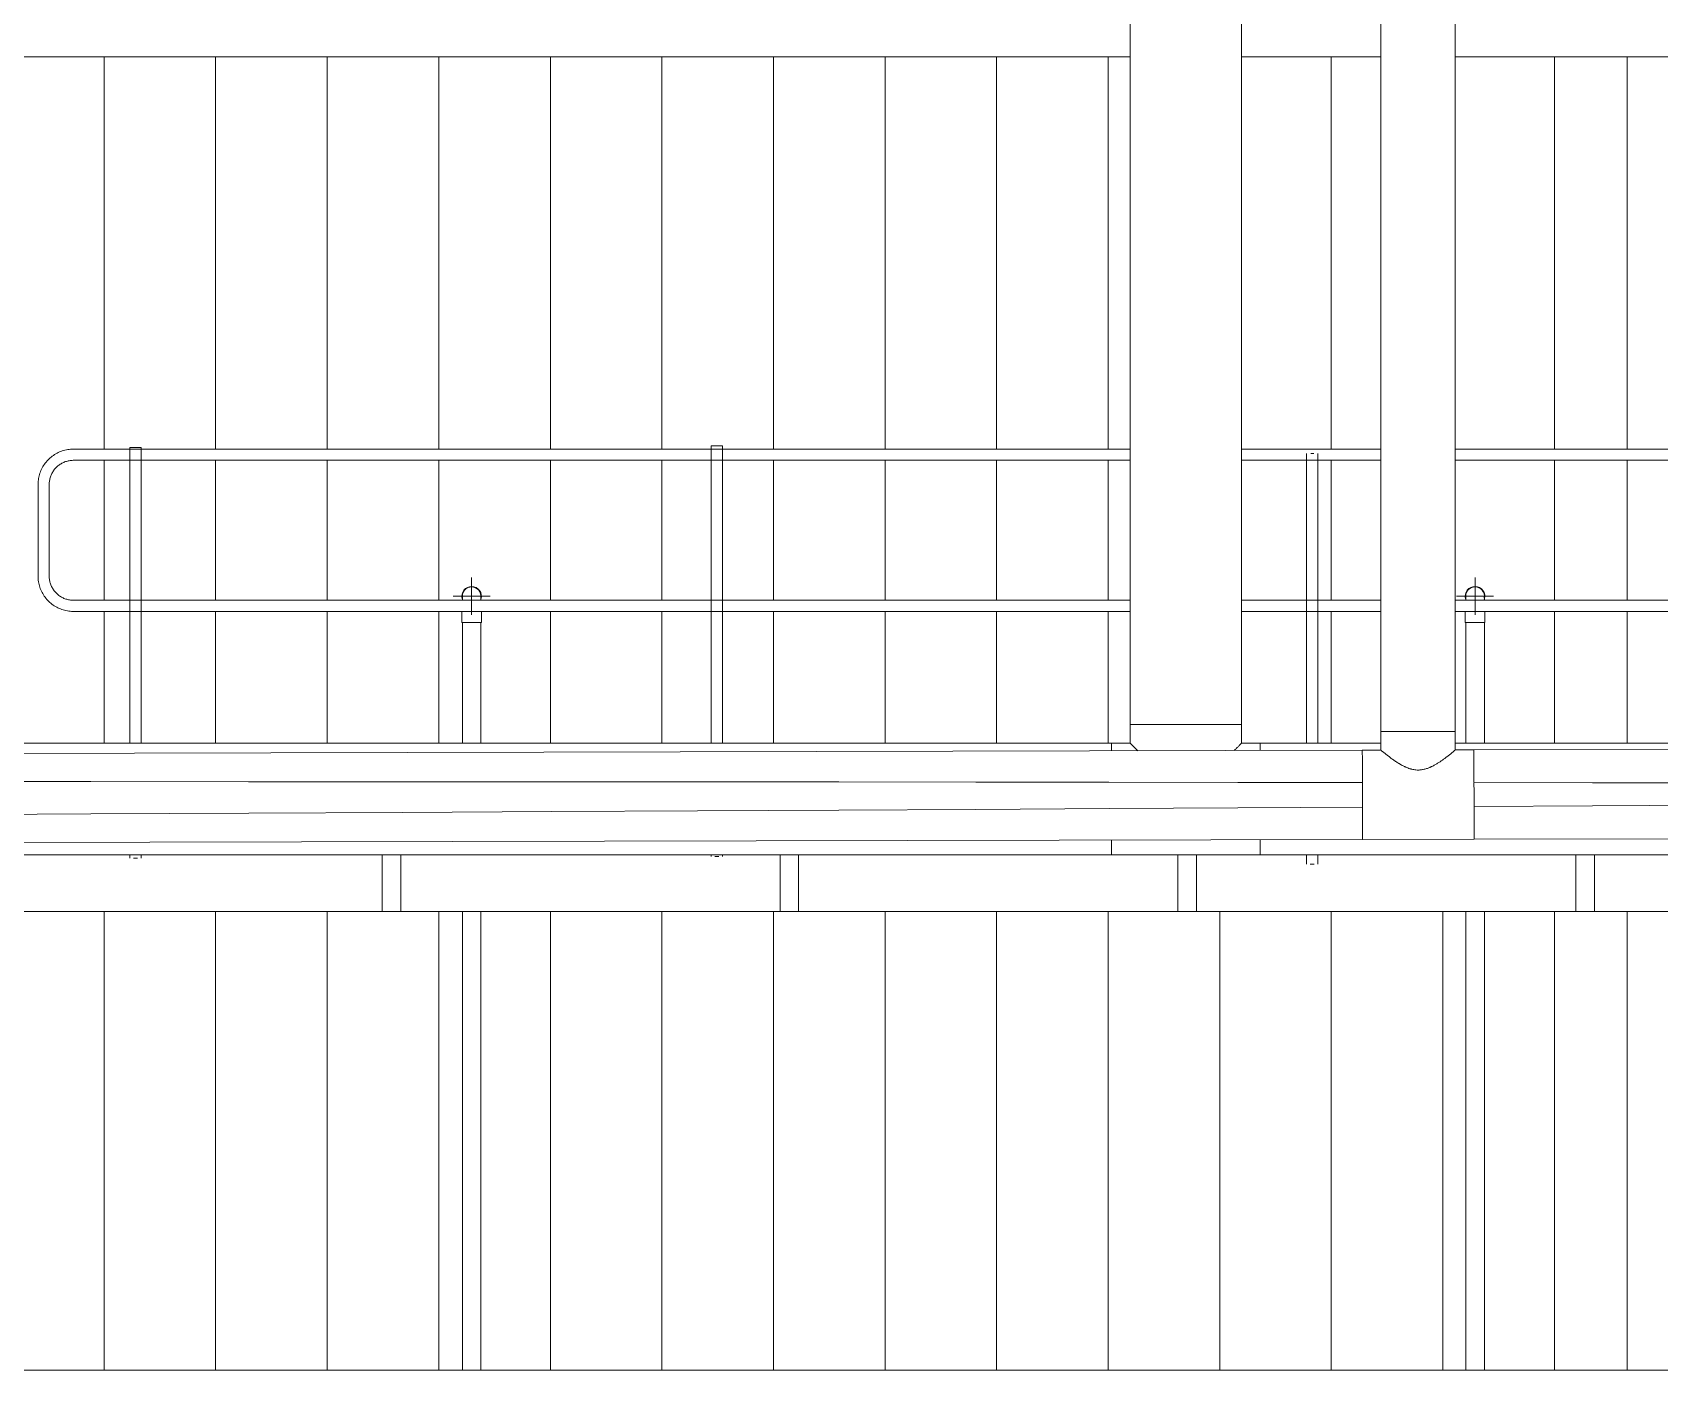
# Model space of a CAD drawing. Header units: centimetres. Extents: x -13467 to 3766, y -437 to 1921.
# Drawn here: x -161.2 to 276.3, y 667.6 to 1033.5 of the extents above; entities that cross this region are included whole.
import ezdxf

# ---------------------------------------------------------------- set-up
doc = ezdxf.new("R2010")
doc.units = ezdxf.units.CM
for name, color, linetype, lineweight in [('A-FLOR-HRAL', 7, 'Continuous', 9), ('A-GENM', 7, 'Continuous', 9), ('A-WALL-PATT', 7, 'Continuous', 35), ('E-CABL-TRAY', 7, 'Continuous', 9), ('I-WALL', 7, 'Continuous', 9), ('M-HVAC-DUCT', 7, 'Continuous', 9), ('P-PIPE', 7, 'Continuous', 9), ('P-PIPE-CNTR', 7, 'Continuous', 9)]:
    doc.layers.add(name, color=color, linetype=linetype, lineweight=lineweight)

# ---------------------------------------------------------------- blocks, each defined once
blk = doc.blocks.new('M_RVR_Grating - 1_12 x 1_00-V107-Sección 1-2')
at = {"layer": 'A-GENM', "color": 8, "true_color": 0x808080}
for p, q in [((56.13, 812.47), (56.13, 797.17)), ((56.13, 812.47), (56.13, 797.17)), ((61.13, 812.47), (61.13, 797.17)), ((163.13, 812.47), (163.13, 797.17)), ((168.13, 797.17), (168.13, 812.47)), ((168.13, 812.47), (168.13, 797.17)), ((168.13, 797.17), (56.13, 797.17)), ((61.13, 797.17), (56.13, 797.17)), ((168.13, 797.17), (163.13, 797.17))]:
    blk.add_line(p, q, dxfattribs=at)
blk = doc.blocks.new('M_RVR_Grating - 1_12 x 1_00-V106-Sección 1-2')
at = {"layer": 'A-GENM', "color": 8, "true_color": 0x808080}
for p, q in [((-50.87, 812.47), (-50.87, 797.17)), ((-50.87, 797.17), (-50.87, 812.47)), ((-45.87, 797.17), (-45.87, 812.47)), ((56.13, 797.17), (56.13, 812.47)), ((61.13, 797.17), (61.13, 812.47)), ((61.13, 797.17), (61.13, 812.47)), ((61.13, 797.17), (-50.87, 797.17)), ((-45.87, 797.17), (-50.87, 797.17)), ((61.13, 797.17), (56.13, 797.17))]:
    blk.add_line(p, q, dxfattribs=at)
blk = doc.blocks.new('Railings 51 - Railings 41-1808085-Sección 1-2')
at = {"layer": 'A-FLOR-HRAL', "color": 8, "true_color": 0x808080, "flags": 128}
for points in [[(401.11, 921.5), (400.73, 921.49), (400.35, 921.47), (399.97, 921.43), (399.59, 921.38), (399.22, 921.31), (398.85, 921.23), (398.48, 921.13), (398.12, 921.02), (397.76, 920.89), (397.41, 920.75), (397.06, 920.59), (396.72, 920.43), (396.39, 920.24), (396.06, 920.05), (395.74, 919.84), (395.43, 919.62), (395.13, 919.39), (394.84, 919.14), (394.56, 918.89), (394.29, 918.62), (394.03, 918.34), (393.78, 918.05), (393.55, 917.75), (393.32, 917.45), (393.11, 917.13), (392.91, 916.81), (392.73, 916.48), (392.56, 916.14), (392.4, 915.79), (392.25, 915.44), (392.12, 915.08), (392, 914.72), (391.9, 914.36), (391.82, 913.99), (391.74, 913.61), (391.69, 913.24), (391.65, 912.86), (391.62, 912.48), (391.61, 912.1)], [(391.61, 887.38), (391.61, 887), (391.64, 886.62), (391.67, 886.24), (391.73, 885.87), (391.8, 885.49), (391.88, 885.12), (391.98, 884.75), (392.09, 884.39), (392.21, 884.03), (392.36, 883.68), (392.51, 883.33), (392.68, 882.99), (392.86, 882.66), (393.06, 882.33), (393.27, 882.02), (393.49, 881.71), (393.72, 881.41), (393.96, 881.12), (394.22, 880.84), (394.49, 880.56), (394.77, 880.31), (395.05, 880.06), (395.35, 879.82), (395.66, 879.6), (395.97, 879.39), (396.3, 879.19), (396.63, 879), (396.97, 878.83), (397.31, 878.67), (397.66, 878.53), (398.02, 878.39), (398.38, 878.28), (398.75, 878.18), (399.12, 878.09), (399.49, 878.02), (399.87, 877.96), (400.24, 877.92), (400.62, 877.89), (401, 877.88)]]:
    blk.add_lwpolyline(points, dxfattribs=at)
blk = doc.blocks.new('Railings 55 - Railings 41-1808255-Sección 1-2')
at = {"layer": 'A-FLOR-HRAL', "color": 8, "true_color": 0x808080}
for p, q in [((685.27, 921.5), (401.11, 921.5)), ((416.3, 921.99), (416.3, 879.46)), ((419.3, 921.99), (416.3, 921.99)), ((419.3, 879.46), (419.3, 921.99)), ((572.66, 922.4), (572.66, 879.46)), ((575.66, 922.4), (572.66, 922.4)), ((575.66, 879.46), (575.66, 922.4)), ((752.7, 921.5), (715.27, 921.5)), ((732.75, 920.33), (732.75, 879.46)), ((734.64, 920.33), (733.86, 920.33)), ((735.75, 879.46), (735.75, 920.33)), ((911.16, 921.5), (772.7, 921.5)), ((401.11, 918.5), (685.27, 918.5)), ((715.27, 918.5), (752.7, 918.5)), ((772.7, 918.5), (911.16, 918.5)), ((391.61, 912), (391.61, 887.38)), ((394.61, 887.38), (394.61, 912)), ((685.27, 880.88), (401.11, 880.88)), ((416.3, 879.38), (416.3, 842.47)), ((419.3, 842.47), (419.3, 879.38)), ((572.66, 879.38), (572.66, 842.47)), ((575.66, 842.47), (575.66, 879.38)), ((752.7, 880.88), (715.27, 880.88)), ((732.75, 879.38), (732.75, 842.46)), ((735.75, 842.46), (735.75, 879.38)), ((911.16, 880.88), (772.7, 880.88)), ((401.11, 877.88), (685.27, 877.88)), ((715.27, 877.88), (752.7, 877.88)), ((772.7, 877.88), (911.16, 877.88)), ((416.3, 812.47), (416.3, 811.54)), ((417.28, 811.54), (418.32, 811.54)), ((419.3, 811.54), (419.3, 812.47)), ((572.66, 812.47), (572.66, 811.95)), ((573.64, 811.95), (574.68, 811.95)), ((575.66, 811.95), (575.66, 812.47)), ((732.75, 812.47), (732.75, 809.88)), ((733.73, 809.88), (734.77, 809.88)), ((735.75, 809.88), (735.75, 812.47))]:
    blk.add_line(p, q, dxfattribs=at)
at = {"layer": 'A-FLOR-HRAL', "color": 8, "true_color": 0x808080, "flags": 128}
for points in [[(401.11, 921.5), (400.73, 921.49), (400.35, 921.47), (399.97, 921.43), (399.59, 921.38), (399.22, 921.31), (398.85, 921.23), (398.48, 921.13), (398.12, 921.02), (397.76, 920.89), (397.41, 920.75), (397.06, 920.59), (396.72, 920.43), (396.39, 920.24), (396.06, 920.05), (395.74, 919.84), (395.43, 919.62), (395.13, 919.39), (394.84, 919.14), (394.56, 918.89), (394.29, 918.62), (394.03, 918.34), (393.78, 918.05), (393.55, 917.75), (393.32, 917.45), (393.11, 917.13), (392.91, 916.81), (392.73, 916.48), (392.56, 916.14), (392.4, 915.79), (392.25, 915.44), (392.12, 915.08), (392, 914.72), (391.9, 914.36), (391.82, 913.99), (391.74, 913.61), (391.69, 913.24), (391.65, 912.86), (391.62, 912.48), (391.61, 912.1), (391.61, 912)], [(394.61, 912), (394.61, 912.26), (394.63, 912.52), (394.65, 912.78), (394.69, 913.03), (394.74, 913.29), (394.79, 913.54), (394.86, 913.8), (394.94, 914.04), (395.02, 914.29), (395.12, 914.53), (395.23, 914.77), (395.34, 915), (395.47, 915.23), (395.6, 915.45), (395.74, 915.67), (395.89, 915.88), (396.05, 916.09), (396.22, 916.29), (396.39, 916.48), (396.58, 916.66), (396.77, 916.84), (396.96, 917.01), (397.17, 917.17), (397.38, 917.32), (397.59, 917.47), (397.82, 917.6), (398.04, 917.73), (398.27, 917.85), (398.51, 917.96), (398.75, 918.06), (398.99, 918.15), (399.24, 918.23), (399.49, 918.3), (399.75, 918.36), (400, 918.4), (400.26, 918.44), (400.52, 918.47), (400.78, 918.49), (401.04, 918.5), (401.11, 918.5)], [(391.61, 887.38), (391.61, 887), (391.64, 886.62), (391.67, 886.24), (391.73, 885.87), (391.8, 885.49), (391.88, 885.12), (391.98, 884.75), (392.09, 884.39), (392.21, 884.03), (392.36, 883.68), (392.51, 883.33), (392.68, 882.99), (392.86, 882.66), (393.06, 882.33), (393.27, 882.02), (393.49, 881.71), (393.72, 881.41), (393.96, 881.12), (394.22, 880.84), (394.49, 880.56), (394.77, 880.31), (395.05, 880.06), (395.35, 879.82), (395.66, 879.6), (395.97, 879.39), (396.3, 879.19), (396.63, 879), (396.97, 878.83), (397.31, 878.67), (397.66, 878.53), (398.02, 878.39), (398.38, 878.28), (398.75, 878.18), (399.12, 878.09), (399.49, 878.02), (399.87, 877.96), (400.24, 877.92), (400.62, 877.89), (401, 877.88), (401.11, 877.88)], [(401.11, 880.88), (400.85, 880.89), (400.59, 880.9), (400.33, 880.93), (400.07, 880.96), (399.81, 881.01), (399.56, 881.07), (399.31, 881.13), (399.06, 881.21), (398.82, 881.3), (398.57, 881.39), (398.34, 881.5), (398.1, 881.61), (397.88, 881.74), (397.65, 881.87), (397.44, 882.02), (397.22, 882.17), (397.02, 882.33), (396.82, 882.49), (396.63, 882.67), (396.44, 882.85), (396.27, 883.04), (396.1, 883.24), (395.93, 883.44), (395.78, 883.65), (395.64, 883.87), (395.5, 884.09), (395.37, 884.32), (395.26, 884.55), (395.15, 884.78), (395.05, 885.02), (394.96, 885.27), (394.88, 885.52), (394.81, 885.77), (394.75, 886.02), (394.7, 886.28), (394.66, 886.53), (394.63, 886.79), (394.61, 887.05), (394.61, 887.31), (394.61, 887.38)]]:
    blk.add_lwpolyline(points, dxfattribs=at)
blk = doc.blocks.new('PQ_RVR_EST-01_ZZ_ZZ_MO_T_A_rvt-2-Sección 1-2')
at = {"layer": 'A-FLOR-HRAL', "lineweight": 25}
for name in ['Railings 55 - Railings 41-1808255-Sección 1-2', 'Railings 51 - Railings 41-1808085-Sección 1-2']:
    blk.add_blockref(name, (0, 0), dxfattribs=at)
at = {"layer": 'A-GENM', "lineweight": 25}
for name, p in [('M_RVR_Grating - 1_12 x 1_00-V106-Sección 1-2', (428, 0)), ('M_RVR_Grating - 1_12 x 1_00-V107-Sección 1-2', (428, 0)), ('M_RVR_Grating - 1_12 x 1_00-V106-Sección 1-2', (642, 0)), ('M_RVR_Grating - 1_12 x 1_00-V107-Sección 1-2', (642, 0)), ('M_RVR_Grating - 1_12 x 1_00-V106-Sección 1-2', (856, 0))]:
    blk.add_blockref(name, p, dxfattribs=at)
blk = doc.blocks.new('M_Round Tee - Standard-V120-Sección 1-2')
at = {"layer": 'M-HVAC-DUCT', "color": 6, "true_color": 0xff00ff}
for p, q in [((752.7, 845.57), (752.71, 840.57)), ((772.71, 840.62), (772.7, 845.62)), ((752.71, 840.57), (747.71, 840.56)), ((777.71, 840.63), (772.71, 840.62)), ((747.77, 816.56), (777.77, 816.63))]:
    blk.add_line(p, q, dxfattribs=at)
for centre, major_axis, ratio, start_param, end_param in [((762.7, 845.59), (10, 0.02), 0.000002, 3.142591, 4.712378), ((762.7, 845.59), (10, 0.02), 0.000002, 4.713388, 4.974217), ((762.7, 845.59), (10, 0.02), 0.000002, 4.975187, 5.236058), ((762.7, 845.59), (10, 0.02), 0.000002, 5.236986, 5.497907), ((762.7, 845.59), (10, 0.02), 0.000002, 5.498786, 5.759777), ((762.7, 845.59), (10, 0.02), 0.000002, 5.760585, 6.02172), ((762.7, 845.59), (10, 0.02), 0.000002, 6.022385, 6.283185), ((747.74, 828.56), (-0.03, 12), 0.000999, 5.936668, 6.021384), ((777.74, 828.63), (-0.03, 12), 0.000999, 5.935443, 6.021384), ((747.74, 828.56), (-0.03, 12), 0.000999, 5.659422, 5.759584), ((747.74, 828.56), (-0.03, 12), 0.000999, 5.39209, 5.497785), ((777.74, 828.63), (-0.03, 12), 0.000999, 5.657232, 5.759584), ((777.74, 828.63), (-0.03, 12), 0.000999, 5.388964, 5.497785), ((747.74, 828.56), (-0.03, 12), 0.000999, 5.128062, 5.235985), ((747.74, 828.56), (-0.03, 12), 0.000999, 4.712387, 4.987562), ((777.74, 828.63), (-0.03, 12), 0.000999, 5.131611, 5.235985), ((777.74, 828.63), (-0.03, 12), 0.000999, 4.712387, 4.974186), ((747.74, 828.56), (-0.03, 12), 0.000999, 4.437215, 4.712387), ((777.74, 828.63), (-0.03, 12), 0.000999, 4.450587, 4.712387), ((747.74, 828.56), (-0.03, 12), 0.000999, 4.172191, 4.285052), ((777.74, 828.63), (-0.03, 12), 0.000999, 4.188788, 4.278853), ((747.74, 828.56), (-0.03, 12), 0.000999, 3.926989, 4.032685), ((747.74, 828.56), (-0.03, 12), 0.000999, 3.665189, 3.765353), ((777.74, 828.63), (-0.03, 12), 0.000999, 3.926989, 4.035811), ((777.74, 828.63), (-0.03, 12), 0.000999, 3.665189, 3.767543), ((747.74, 828.56), (-0.03, 12), 0.000999, 3.40339, 3.488106), ((777.74, 828.63), (-0.03, 12), 0.000999, 3.40339, 3.489331)]:
    blk.add_ellipse(centre, major_axis=major_axis, ratio=ratio, start_param=start_param, end_param=end_param, dxfattribs=at)
for points, knots in [([(752.71, 840.57), (752.71, 840.57), (752.8, 840.5), (753.09, 840.26), (753.38, 840.03), (753.67, 839.79), (753.94, 839.57), (754.16, 839.4), (754.39, 839.22), (754.63, 839.03), (754.89, 838.84), (755.18, 838.62), (755.51, 838.38), (755.88, 838.11), (756.27, 837.84), (756.67, 837.56), (757.08, 837.29), (757.44, 837.06), (757.74, 836.88), (758.04, 836.7), (758.43, 836.48), (758.83, 836.27), (759.16, 836.12), (759.5, 835.97), (759.93, 835.78), (760.37, 835.62), (760.74, 835.51), (761.1, 835.42), (761.76, 835.29), (762.34, 835.24), (762.74, 835.23)], [0, 0, 0, 0, 0.111111, 0.166667, 0.222222, 0.277778, 0.305556, 0.333333, 0.361111, 0.388889, 0.416667, 0.444444, 0.479167, 0.513889, 0.548611, 0.583333, 0.618056, 0.652778, 0.670139, 0.6875, 0.722222, 0.756944, 0.774306, 0.791667, 0.826389, 0.861111, 0.878472, 0.895833, 0.930556, 1, 1, 1, 1]), ([(762.74, 835.23), (763.05, 835.24), (763.52, 835.28), (764.12, 835.38), (764.57, 835.47), (765.01, 835.6), (765.43, 835.76), (765.78, 835.9), (766.05, 836.02), (766.25, 836.11), (766.45, 836.2), (766.71, 836.33), (767.03, 836.5), (767.4, 836.72), (767.76, 836.93), (768.12, 837.15), (768.46, 837.37), (768.79, 837.59), (769.11, 837.81), (769.42, 838.03), (769.72, 838.25), (770.01, 838.46), (770.29, 838.67), (770.56, 838.87), (770.81, 839.07), (771.05, 839.26), (771.28, 839.44), (771.5, 839.61), (771.77, 839.83), (772.06, 840.07), (772.35, 840.31), (772.63, 840.54), (772.71, 840.61), (772.71, 840.62)], [0, 0, 0, 0, 0.055556, 0.083333, 0.111111, 0.138889, 0.166667, 0.194444, 0.208333, 0.222222, 0.236111, 0.25, 0.277778, 0.305556, 0.333333, 0.361111, 0.388889, 0.416667, 0.444444, 0.472222, 0.5, 0.527778, 0.555556, 0.583333, 0.611111, 0.638889, 0.666667, 0.694444, 0.722222, 0.777778, 0.833333, 0.888889, 1, 1, 1, 1])]:
    blk.add_open_spline(points, degree=3, knots=knots, dxfattribs=at)
blk = doc.blocks.new('M_Round Tee - Standard-534097-Sección 1-2')
at = {"layer": 'M-HVAC-DUCT', "color": 6, "true_color": 0xff00ff}
for p, q in [((685.27, 847.47), (685.27, 842.47)), ((700.27, 847.47), (685.27, 847.47)), ((715.27, 847.47), (700.27, 847.47)), ((715.27, 842.47), (715.27, 847.47)), ((685.27, 842.47), (680.27, 842.47)), ((680.27, 842.47), (680.27, 840.46)), ((720.27, 842.47), (715.27, 842.47)), ((720.27, 840.49), (720.27, 842.47)), ((680.27, 816.34), (680.27, 812.47)), ((720.27, 812.47), (720.27, 816.45)), ((680.27, 812.47), (720.27, 812.47))]:
    blk.add_line(p, q, dxfattribs=at)
for points, knots in [([(685.27, 842.47), (685.27, 842.46), (685.38, 842.36), (685.85, 841.88), (686.53, 841.21), (687.07, 840.67), (687.32, 840.42)], [0, 0, 0, 0, 0.0769231, 0.1538462, 0.2307692, 0.2885973, 0.2885973, 0.2885973, 0.2885973]), ([(713.29, 840.49), (713.51, 840.71), (713.95, 841.15), (714.41, 841.61), (714.72, 841.92), (714.92, 842.12), (715.07, 842.27), (715.22, 842.42), (715.27, 842.46), (715.27, 842.47)], [0.7169671, 0.7169671, 0.7169671, 0.7169671, 0.7692308, 0.8269231, 0.8557692, 0.8846154, 0.9134615, 0.9423077, 1, 1, 1, 1])]:
    blk.add_open_spline(points, degree=3, knots=knots, dxfattribs=at)
blk = doc.blocks.new('Elbow PVC NCh - Elbow PVC NCh-V130-Sección 1-2')
at = {"layer": 'P-PIPE', "color": 6, "true_color": 0xff00ff}
for p, q in [((775.41, 877.89), (775.41, 874.88)), ((780.65, 874.88), (780.65, 877.89)), ((775.41, 874.88), (778.03, 874.88)), ((778.03, 874.88), (780.65, 874.88))]:
    blk.add_line(p, q, dxfattribs=at)
at = {"layer": 'P-PIPE', "color": 6, "true_color": 0xff00ff, "flags": 128}
for points in [[(775.53, 881.98), (775.53, 881.97), (775.53, 881.96), (775.53, 881.95), (775.53, 881.93), (775.53, 881.9), (775.53, 881.86), (775.53, 881.82), (775.53, 881.77), (775.53, 881.72), (775.53, 881.66), (775.53, 881.6), (775.53, 881.53), (775.53, 881.45), (775.53, 881.37), (775.53, 881.28), (775.53, 881.19), (775.53, 881.09), (775.53, 880.98), (775.53, 880.88)], [(780.53, 880.85), (780.53, 880.96), (780.53, 881.06), (780.53, 881.16), (780.53, 881.25), (780.53, 881.34), (780.53, 881.43), (780.53, 881.51), (780.53, 881.58), (780.53, 881.64), (780.53, 881.71), (780.53, 881.76), (780.53, 881.81), (780.53, 881.85), (780.53, 881.89), (780.53, 881.92), (780.53, 881.94), (780.53, 881.96), (780.53, 881.97), (780.53, 881.98), (780.53, 881.98)]]:
    blk.add_lwpolyline(points, dxfattribs=at)
at = {"layer": 'P-PIPE', "color": 6, "true_color": 0xff00ff}
for radius, start, end in [(2.62, 90, 195), (2.5, 90, 183.4117), (2.62, 341.5434, 90), (2.5, 350.5824, 90)]:
    blk.add_arc((778.03, 881.98), radius, start, end, dxfattribs=at)
blk = doc.blocks.new('Elbow PVC NCh - Elbow PVC NCh-V131-Sección 1-2')
at = {"layer": 'P-PIPE', "color": 6, "true_color": 0xff00ff}
for p, q in [((505.59, 877.88), (505.59, 874.88)), ((510.83, 874.88), (510.83, 877.88)), ((505.59, 874.88), (508.21, 874.88)), ((508.21, 874.88), (510.83, 874.88))]:
    blk.add_line(p, q, dxfattribs=at)
at = {"layer": 'P-PIPE', "color": 6, "true_color": 0xff00ff, "flags": 128}
for points in [[(505.71, 881.98), (505.71, 881.97), (505.71, 881.96), (505.71, 881.95), (505.71, 881.93), (505.71, 881.9), (505.71, 881.86), (505.71, 881.82), (505.71, 881.77), (505.71, 881.72), (505.71, 881.66), (505.71, 881.6), (505.71, 881.53), (505.71, 881.45), (505.71, 881.37), (505.71, 881.28), (505.71, 881.19), (505.71, 881.09), (505.71, 880.98), (505.71, 880.88)], [(510.71, 880.85), (510.71, 880.96), (510.71, 881.06), (510.71, 881.16), (510.71, 881.25), (510.71, 881.34), (510.71, 881.43), (510.71, 881.51), (510.71, 881.58), (510.71, 881.64), (510.71, 881.71), (510.71, 881.76), (510.71, 881.81), (510.71, 881.85), (510.71, 881.89), (510.71, 881.92), (510.71, 881.94), (510.71, 881.96), (510.71, 881.97), (510.71, 881.98), (510.71, 881.98)]]:
    blk.add_lwpolyline(points, dxfattribs=at)
at = {"layer": 'P-PIPE', "color": 6, "true_color": 0xff00ff}
for radius, start, end in [(2.62, 90, 195), (2.5, 90, 183.4117), (2.62, 341.5434, 90), (2.5, 350.5824, 90)]:
    blk.add_arc((508.21, 881.98), radius, start, end, dxfattribs=at)
blk = doc.blocks.new('PQ_RVR_MEP-01_ZZ_ZZ_MO_T_A_rvt-2-Sección 1-2')
at = {"layer": 'E-CABL-TRAY'}
blk.add_line((1990.91, 673.85), (-1689.32, 673.85), dxfattribs=at)
at = {"layer": 'M-HVAC-DUCT', "color": 6, "true_color": 0xff00ff}
for p, q in [((752.7, 1131.59), (752.7, 845.59)), ((772.7, 845.59), (772.7, 1131.59)), ((685.27, 1119.47), (685.27, 847.47)), ((715.27, 847.47), (715.27, 1119.47)), ((685.27, 847.47), (700.27, 847.47)), ((700.27, 847.47), (715.27, 847.47)), ((752.7, 845.59), (762.7, 845.59)), ((762.7, 845.59), (765.29, 845.59)), ((765.3, 845.59), (767.7, 845.59)), ((767.71, 845.59), (769.77, 845.59)), ((769.78, 845.59), (771.36, 845.59)), ((771.36, 845.59), (772.36, 845.59)), ((772.66, 845.59), (772.7, 845.59)), ((680.27, 842.47), (-83.18, 842.47)), ((747.71, 840.56), (-78.17, 838.67)), ((680.27, 840.46), (680.27, 842.47)), ((752.71, 842.47), (720.27, 842.47)), ((720.27, 842.47), (720.27, 840.49)), ((1583.29, 842.47), (772.71, 842.47)), ((1738.06, 842.82), (777.71, 840.63)), ((777.77, 816.63), (1738.11, 818.82)), ((-78.11, 814.67), (747.77, 816.56)), ((680.27, 812.47), (680.27, 816.34)), ((720.27, 816.45), (720.27, 812.47)), ((-114.24, 812.47), (680.27, 812.47)), ((720.27, 812.47), (1683.38, 812.47))]:
    blk.add_line(p, q, dxfattribs=at)
at = {"layer": 'M-HVAC-DUCT', "color": 6, "true_color": 0xff00ff, "flags": 128}
for points in [[(747.74, 831.88), (714.23, 831.92), (679.58, 831.96), (643.81, 831.99), (606.92, 832.02), (568.91, 832.04), (529.79, 832.06), (489.57, 832.08), (448.23, 832.1), (405.8, 832.12), (362.27, 832.13), (317.64, 832.13), (271.93, 832.14), (225.13, 832.14), (177.26, 832.14), (128.31, 832.14), (78.29, 832.13), (27.2, 832.12), (-24.94, 832.11), (-78.14, 832.09)], [(840.29, 831.76), (809.61, 831.8), (777.74, 831.85)], [(777.76, 825.41), (809.62, 825.6), (840.3, 825.78)], [(-78.12, 821.25), (-24.92, 821.48), (27.23, 821.7), (78.31, 821.93), (128.33, 822.15), (177.28, 822.37), (225.15, 822.59), (271.95, 822.8), (317.66, 823.02), (362.29, 823.23), (405.82, 823.44), (448.25, 823.65), (489.58, 823.85), (529.81, 824.06), (568.93, 824.26), (606.94, 824.46), (643.83, 824.65), (679.6, 824.85), (714.24, 825.04), (747.76, 825.23)]]:
    blk.add_lwpolyline(points, dxfattribs=at)
at = {"layer": 'M-HVAC-DUCT', "color": 6, "true_color": 0xff00ff}
for centre, start_param, end_param in [((747.74, 828.56), 6.025193, 6.283183), ((777.74, 828.63), 6.023362, 6.283183), ((747.74, 828.56), 5.767202, 5.936701), ((747.74, 828.56), 5.509212, 5.659478), ((747.74, 828.56), 5.236863, 5.392168), ((777.74, 828.63), 5.763541, 5.935459), ((777.74, 828.63), 5.50372, 5.65726), ((777.74, 828.63), 5.243898, 5.389004), ((747.74, 828.56), 4.993231, 5.122565), ((777.74, 828.63), 4.984077, 5.124061), ((747.74, 828.56), 4.284871, 4.431547), ((777.74, 828.63), 4.278722, 4.440701), ((777.74, 828.63), 4.035771, 4.180879), ((747.74, 828.56), 4.032607, 4.173556), ((747.74, 828.56), 3.765296, 3.915564), ((747.74, 828.56), 3.488073, 3.657573), ((777.74, 828.63), 3.767514, 3.921057), ((777.74, 828.63), 3.489315, 3.661235), ((747.74, 828.56), 3.141593, 3.399582), ((777.74, 828.63), 3.141593, 3.401412)]:
    blk.add_ellipse(centre, major_axis=(-0.03, 12), ratio=0.000999, start_param=start_param, end_param=end_param, dxfattribs=at)
at = {"layer": 'P-PIPE', "color": 6, "true_color": 0xff00ff}
for p, q in [((505.71, 874.88), (505.71, 842.47)), ((510.71, 842.47), (510.71, 874.88)), ((775.53, 874.88), (775.53, 842.47)), ((780.53, 842.47), (780.53, 874.88)), ((505.71, 797.17), (505.71, 673.85)), ((510.71, 673.85), (510.71, 797.17)), ((775.53, 797.17), (775.53, 673.85)), ((780.53, 673.85), (780.53, 797.17))]:
    blk.add_line(p, q, dxfattribs=at)
at = {"layer": 'P-PIPE-CNTR', "color": 6, "true_color": 0xff00ff}
for p, q in [((508.21, 876.98), (508.21, 886.98)), ((778.03, 876.98), (778.03, 886.98)), ((503.21, 881.98), (513.21, 881.98)), ((773.03, 881.98), (783.03, 881.98))]:
    blk.add_line(p, q, dxfattribs=at)
at = {"layer": 'M-HVAC-DUCT', "lineweight": 9}
for name in ['M_Round Tee - Standard-534097-Sección 1-2', 'M_Round Tee - Standard-V120-Sección 1-2']:
    blk.add_blockref(name, (0, 0), dxfattribs=at)
at = {"layer": 'P-PIPE', "lineweight": 9}
for name in ['Elbow PVC NCh - Elbow PVC NCh-V131-Sección 1-2', 'Elbow PVC NCh - Elbow PVC NCh-V130-Sección 1-2']:
    blk.add_blockref(name, (0, 0), dxfattribs=at)

msp = doc.modelspace()

# ---------------------------------------------------------------- hatches: boundary and pattern name
at = {"layer": 'A-WALL-PATT', "lineweight": 9, "true_color": 0x808080}
h = msp.add_hatch(dxfattribs=at)
h.set_pattern_fill('FP_3', color=8, style=0, pattern_type=2)
h.set_pattern_definition([(90, (-5602, 712), (-30, 2e-15), [])])
h.paths.add_polyline_path([(-1111.372, 134), (-912.24, 134), (-912.24, 431.561), (-411.431, 431.53), (-411.431, 134), (-273.725, 134), (-273.725, 453.243), (-86.264, 453.243), (-86.264, 454), (-77.017, 454), (-77.017, 454.67), (-75.511, 454.59), (-75.511, 454), (22.983, 454), (22.983, 454.67), (24.489, 454.59), (24.489, 454), (122.983, 454), (122.983, 454.67), (124.489, 454.59), (124.489, 454), (222.983, 454), (222.983, 454.67), (224.489, 454.59), (224.489, 454), (233.736, 453.888), (233.736, 453.243), (241.388, 453.243), (241.388, 134), (267.565, 134), (267.565, 602.26), (232.811, 602.236), (232.811, 602.085), (232.451, 602.011), (232.451, 601.64), (231.391, 601.64), (231.391, 602.085), (229.531, 602.085), (229.031, 602.26), (-37.002, 602.236), (-37.002, 602.085), (-37.362, 602.011), (-37.362, 601.64), (-38.422, 601.64), (-38.422, 602.085), (-40.282, 602.085), (-40.803, 602.26), (-320.486, 602.26), (-320.486, 588.801), (-354.486, 588.801), (-354.486, 602.26), (-627.868, 602.236), (-627.868, 602.085), (-628.228, 602.011), (-628.228, 601.64), (-629.288, 601.64), (-629.288, 602.085), (-631.148, 602.085), (-631.648, 602.26), (-895.087, 602.236), (-895.087, 602.085), (-895.447, 602.011), (-895.447, 601.64), (-896.507, 601.64), (-896.507, 602.085), (-898.367, 602.085), (-898.867, 602.26), (-1111.372, 602.26), (-1111.372, 153.55)])
h.paths.add_polyline_path([(-567.112, 134), (-567.112, 407.989), (-568.935, 407.989), (-568.935, 134)])
h.paths.add_polyline_path([(-1004.899, 246.5), (-1005.197, 246.5), (-1005.197, 261.5), (-995.197, 261.5), (-995.197, 246.5)])
h.paths.add_polyline_path([(-344.098, 246.5), (-354.098, 246.5), (-354.098, 261.5), (-344.098, 261.5)])
h.paths.add_polyline_path([(-965.562, 249), (-965.562, 259), (-950.562, 259), (-950.562, 249), (-951.646, 249)])
h.paths.add_polyline_path([(-303.736, 249), (-318.736, 249), (-318.736, 259), (-303.736, 259)])
h.paths.add_polyline_path([(-641.572, 434), (-830.968, 434), (-830.968, 474), (-620.968, 474), (-620.968, 434)])
h.paths.add_polyline_path([(-316.2, 536.5), (-316.2, 551.5), (-306.2, 551.5), (-306.2, 536.5)])
h.paths.add_polyline_path([(228.839, 606.924), (229.031, 607.021), (228.944, 607.029), (228.84, 606.925)])
h.paths.add_polyline_path([(-899.059, 606.924), (-898.867, 607.021), (-898.975, 607.007), (-899.058, 606.925)])
h.paths.add_polyline_path([(-631.84, 606.924), (-631.648, 607.021), (-631.756, 607.007), (-631.839, 606.924)])
h.paths.add_polyline_path([(-40.974, 606.924), (-40.782, 607.021), (-40.869, 607.029), (-40.973, 606.925)])
h.paths.add_polyline_path([(-733.412, 607.26), (-636.565, 607.26), (-636.678, 607.616), (-636.678, 609.476), (-637.123, 609.476), (-637.123, 610.536), (-636.678, 610.536), (-636.678, 610.896), (-636.503, 610.896), (-636.534, 613.38), (-636.623, 613.38), (-636.534, 616.48), (-636.503, 616.48), (-636.534, 620.102), (-636.623, 620.102), (-636.534, 623.202), (-636.503, 623.202), (-636.534, 626.523), (-636.623, 627.202), (-636.503, 628.969), (-636.503, 658.849), (-898.723, 658.849), (-898.692, 627.88), (-898.603, 627.202), (-898.723, 625.402), (-898.692, 623.202), (-898.603, 623.202), (-898.692, 620.102), (-898.723, 620.102), (-898.692, 616.48), (-898.603, 616.48), (-898.692, 613.38), (-898.723, 613.38), (-898.692, 610.896), (-898.548, 610.896), (-898.45, 610.536), (-898.103, 610.536), (-898.103, 609.476), (-898.548, 609.38), (-898.548, 607.372), (-898.367, 607.435), (-896.507, 607.51), (-896.507, 607.88), (-895.447, 607.88), (-895.447, 607.435), (-895.087, 607.435), (-895.087, 607.26), (-753.732, 607.26)])
h.paths.add_polyline_path([(158.128, 607.26), (224.114, 607.26), (224, 607.616), (224, 609.476), (223.555, 609.476), (223.555, 610.536), (224, 610.536), (224.052, 610.896), (224.175, 610.896), (224.145, 613.38), (224.055, 613.38), (224.145, 616.48), (224.175, 616.48), (224.145, 620.102), (224.055, 620.102), (224.145, 623.202), (224.175, 623.202), (224.145, 626.523), (224.055, 627.202), (224.175, 628.969), (224.175, 658.849), (-40.638, 658.849), (-40.607, 627.88), (-40.518, 627.202), (-40.638, 625.402), (-40.607, 623.202), (-40.518, 623.202), (-40.607, 620.102), (-40.638, 620.102), (-40.607, 616.48), (-40.518, 616.48), (-40.607, 613.38), (-40.638, 613.38), (-40.607, 610.896), (-40.463, 610.896), (-40.366, 610.536), (-40.018, 610.536), (-40.018, 609.476), (-40.463, 609.38), (-40.463, 607.372), (-40.282, 607.435), (-38.422, 607.51), (-38.422, 607.88), (-37.362, 607.88), (-37.362, 607.435), (-37.002, 607.435), (-37.002, 607.26), (137.808, 607.26)])
h.paths.add_polyline_path([(-383.177, 607.26), (-354.486, 607.26), (-354.486, 658.849), (-631.503, 658.849), (-631.473, 627.88), (-631.383, 627.202), (-631.503, 625.402), (-631.473, 623.202), (-631.383, 623.202), (-631.473, 620.102), (-631.503, 620.102), (-631.473, 616.48), (-631.383, 616.48), (-631.473, 613.38), (-631.503, 613.38), (-631.473, 610.896), (-631.328, 610.896), (-631.231, 610.536), (-630.883, 610.536), (-630.883, 609.476), (-631.328, 609.38), (-631.328, 607.372), (-631.148, 607.435), (-629.288, 607.51), (-629.288, 607.88), (-628.228, 607.88), (-628.228, 607.435), (-627.868, 607.435), (-627.868, 607.26), (-434.856, 607.26)])
h.paths.add_polyline_path([(-60.183, 607.26), (-45.699, 607.26), (-45.813, 607.616), (-45.813, 609.476), (-46.258, 609.476), (-46.258, 610.536), (-45.813, 610.536), (-45.813, 610.896), (-45.638, 610.896), (-45.669, 613.38), (-45.758, 613.38), (-45.669, 616.48), (-45.638, 616.48), (-45.669, 620.102), (-45.758, 620.102), (-45.669, 623.202), (-45.638, 623.202), (-45.669, 626.523), (-45.758, 627.202), (-45.638, 628.969), (-45.638, 658.849), (-320.486, 658.849), (-320.486, 607.26), (-73.103, 607.26)])
h.paths.add_polyline_path([(-925.807, 607.26), (-903.784, 607.26), (-903.898, 607.616), (-903.898, 609.476), (-904.343, 609.476), (-904.343, 610.536), (-903.898, 610.536), (-903.898, 610.896), (-903.723, 610.896), (-903.753, 613.38), (-903.843, 613.38), (-903.753, 616.48), (-903.723, 616.48), (-903.753, 620.102), (-903.843, 620.102), (-903.753, 623.202), (-903.723, 623.202), (-903.753, 626.523), (-903.843, 627.202), (-903.723, 628.969), (-903.723, 658.849), (-1111.372, 658.849), (-1111.372, 607.26), (-948.204, 607.26)])
h.paths.add_polyline_path([(233.142, 607.26), (267.565, 607.26), (267.565, 658.849), (229.175, 658.849), (229.206, 627.88), (229.295, 627.202), (229.175, 625.402), (229.206, 623.202), (229.295, 623.202), (229.206, 620.102), (229.175, 620.102), (229.206, 616.48), (229.295, 616.48), (229.206, 613.38), (229.175, 613.38), (229.206, 610.896), (229.35, 610.896), (229.448, 610.536), (229.795, 610.536), (229.795, 609.476), (229.35, 609.38), (229.35, 607.372), (229.531, 607.435), (231.391, 607.51), (231.391, 607.88), (232.451, 607.88), (232.451, 607.435), (232.811, 607.435), (232.811, 607.26)])
h.paths.add_polyline_path([(-856.93, 673.849), (-636.503, 673.849), (-636.503, 797.171), (-816.027, 797.171), (-816.027, 792.98), (-816.955, 792.98), (-816.955, 792.418), (-818.932, 792.418), (-837.432, 774.217), (-837.432, 771.81), (-839.879, 771.81), (-857.78, 754.199), (-857.78, 752.376), (-859.632, 752.376), (-878.779, 733.539), (-878.779, 732.942), (-879.385, 732.942), (-898.723, 713.917), (-898.723, 673.849)])
h.paths.add_polyline_path([(-1018.697, 673.849), (-903.723, 673.849), (-903.723, 713.076), (-905.62, 713.076), (-905.671, 709.754), (-908.62, 709.754), (-908.62, 713.076), (-911.697, 713.076), (-911.697, 703.807), (-1111.372, 703.807), (-1111.372, 673.849), (-1023.697, 673.849)])
h.paths.add_polyline_path([(185.293, 673.849), (224.175, 673.849), (224.175, 797.171), (-40.638, 797.171), (-40.638, 673.849), (98.908, 673.849)])
h.paths.add_polyline_path([(229.175, 673.849), (267.565, 673.849), (267.565, 797.171), (229.175, 797.171), (229.175, 711.944)])
h.paths.add_polyline_path([(-538.214, 673.849), (-354.486, 673.849), (-354.486, 797.171), (-631.503, 797.171), (-631.503, 673.849)])
h.paths.add_polyline_path([(-228.14, 673.849), (-45.638, 673.849), (-45.638, 797.171), (-320.486, 797.171), (-320.486, 673.849), (-247.303, 673.849)])
h.paths.add_polyline_path([(-1103.33, 720.807), (-1030.25, 720.807), (-1030.25, 779.569), (-1109.513, 779.569), (-1109.513, 720.807), (-1103.567, 720.807)])
h.paths.add_polyline_path([(-938.947, 720.807), (-920.273, 720.807), (-908.62, 732.272), (-908.62, 779.569), (-987.884, 779.569), (-987.884, 720.807), (-948.214, 720.807)])
h.paths.add_polyline_path([(-998.697, 720.807), (-990.884, 720.807), (-990.884, 779.569), (-997.972, 779.621), (-1000.584, 780.034), (-1002.167, 780.793), (-1003.653, 781.743), (-1004.628, 782.724), (-1005.482, 783.757), (-1006.694, 786.176), (-1006.95, 787.594), (-1007.149, 789.069), (-1007.149, 811.826), (-1008.577, 811.823), (-1008.483, 810.654), (-1008.538, 788.723), (-1008.948, 786.134), (-1009.706, 784.551), (-1010.612, 783.117), (-1011.637, 782.09), (-1012.671, 781.236), (-1015.089, 780.024), (-1016.507, 779.768), (-1017.983, 779.569), (-1027.25, 779.569), (-1027.25, 720.807), (-998.826, 720.807)])
h.paths.add_polyline_path([(-905.62, 735.224), (-903.723, 737.091), (-903.723, 779.569), (-905.62, 779.569), (-905.62, 739.863)])
h.paths.add_polyline_path([(-898.723, 742.01), (-897.762, 742.955), (-897.762, 779.569), (-898.723, 779.569), (-898.723, 753.823)])
h.paths.add_polyline_path([(-892.961, 747.679), (-846.867, 793.027), (-846.867, 812.162), (-886.987, 812.078), (-886.853, 810.654), (-886.905, 788.742), (-887.318, 786.134), (-888.076, 784.551), (-888.983, 783.117), (-890.007, 782.09), (-891.041, 781.236), (-892.961, 780.148), (-892.961, 753.823)])
h.paths.add_polyline_path([(-1015.573, 779.951), (-1015.367, 780.034), (-1015.552, 779.96)])
h.paths.add_polyline_path([(-912.887, 782.569), (-908.62, 782.569), (-908.68, 794.459), (-910.321, 792.917), (-912.342, 791.646), (-914.09, 791.269), (-914.657, 791.195), (-916.118, 791.239), (-916.749, 791.224), (-918.225, 791.483), (-919.122, 791.769), (-920.351, 792.533), (-921.24, 793.275), (-921.984, 794.327), (-922.534, 795.254), (-923.034, 797.765), (-923.034, 812.002), (-987.884, 811.867), (-987.884, 782.569), (-925.807, 782.569)])
h.paths.add_polyline_path([(-990.884, 782.569), (-990.884, 811.86), (-1004.029, 811.833), (-1004.149, 810.654), (-1004.08, 788.723), (-1003.58, 786.472), (-1002.024, 784.326), (-999.962, 783.029), (-997.649, 782.569)])
h.paths.add_polyline_path([(-1055.005, 782.569), (-1030.25, 782.569), (-1030.25, 811.778), (-1109.513, 811.612), (-1109.513, 782.569), (-1106.684, 782.569)])
h.paths.add_polyline_path([(-1027.25, 782.569), (-1017.939, 782.578), (-1015.386, 783.137), (-1013.239, 784.694), (-1011.943, 786.756), (-1011.483, 789.069), (-1011.492, 811.274), (-1011.6, 811.817), (-1027.25, 811.784), (-1027.25, 782.578)])
h.paths.add_polyline_path([(-903.723, 782.569), (-903.723, 799.428), (-905.62, 797.526), (-905.62, 782.569)])
h.paths.add_polyline_path([(-898.723, 782.569), (-897.762, 782.569), (-897.762, 805.404), (-898.723, 804.441), (-898.723, 788.723)])
h.paths.add_polyline_path([(-891.757, 784.473), (-890.313, 786.756), (-889.853, 789.069), (-889.862, 811.274), (-890.129, 812.071), (-891.113, 812.069), (-892.961, 810.217), (-892.923, 783.694), (-891.883, 784.389)])
h.paths.add_polyline_path([(-915.658, 794.321), (-915.763, 794.369), (-915.763, 794.354)])
h.paths.add_polyline_path([(-915.486, 794.413), (-913.793, 795.386), (-908.62, 800.572), (-908.62, 812.033), (-918.233, 812.012), (-918.182, 797.494), (-917.333, 795.537), (-915.954, 794.459), (-915.592, 794.423)])
h.paths.add_polyline_path([(-842.066, 797.751), (-827.377, 812.202), (-842.066, 812.172), (-842.066, 809.663)])
h.paths.add_polyline_path([(-905.62, 803.58), (-903.723, 805.482), (-903.723, 812.043), (-905.62, 812.039), (-905.62, 809.663)])
h.paths.add_polyline_path([(-898.723, 810.495), (-897.762, 811.457), (-897.762, 812.055), (-898.723, 812.053), (-898.723, 810.654)])
h.paths.add_polyline_path([(-695.619, 838.53), (-695.596, 838.602), (-695.596, 842.468), (-690.596, 842.468), (-690.69, 883.149), (-691.236, 884.329), (-691.344, 884.691), (-691.549, 885.904), (-691.748, 887.38), (-691.696, 912.326), (-691.236, 915.048), (-690.596, 916.533), (-690.596, 1027), (-1111.372, 1027), (-1111.372, 841.608), (-904.616, 842.041), (-903.723, 842.937), (-903.753, 874.877), (-903.843, 874.877), (-903.753, 877.977), (-903.723, 877.977), (-903.719, 880.368), (-903.793, 881.6), (-903.793, 882.355), (-903.637, 882.935), (-903.26, 883.59), (-902.869, 883.988), (-902.181, 884.392), (-901.901, 884.508), (-901.223, 884.597), (-900.265, 884.392), (-899.61, 884.014), (-899.119, 883.502), (-898.808, 882.935), (-898.692, 882.656), (-898.603, 881.977), (-898.752, 880.051), (-898.725, 880.004), (-898.692, 877.977), (-898.603, 877.977), (-898.692, 874.877), (-898.723, 874.877), (-898.723, 847.949), (-826.991, 919.711), (-825.79, 920.571), (-823.995, 921.341), (-822.89, 921.62), (-821.606, 921.766), (-820.333, 921.816), (-719.346, 921.732), (-716.916, 921.341), (-715.358, 920.593), (-713.924, 919.687), (-712.897, 918.662), (-712.043, 917.629), (-710.831, 915.21), (-710.564, 913.679), (-710.377, 912.316), (-710.428, 887.626), (-710.842, 885.017), (-711.6, 883.434), (-712.631, 881.854), (-713.531, 880.973), (-714.564, 880.119), (-716.984, 878.907), (-718.401, 878.651), (-720.202, 878.453), (-722.7, 878.453), (-722.7, 842.422), (-695.627, 842.478), (-695.619, 838.602)])
h.paths.add_polyline_path([(-898.565, 842.054), (-897.762, 842.055), (-897.762, 842.859), (-898.141, 842.478)])
h.paths.add_polyline_path([(-892.961, 842.065), (-867.177, 842.119), (-846.867, 862.48), (-846.867, 893.881), (-893.4, 847.163), (-892.961, 847.163), (-892.961, 842.478)])
h.paths.add_polyline_path([(-861.126, 842.132), (-846.867, 842.162), (-846.867, 856.426), (-860.78, 842.478)])
h.paths.add_polyline_path([(-842.066, 842.172), (-801.744, 842.256), (-801.744, 878.453), (-822.449, 878.403), (-824.815, 877.873), (-827.112, 876.231), (-842.066, 861.239), (-842.066, 842.478)])
h.paths.add_polyline_path([(-796.943, 842.266), (-727.501, 842.478), (-727.501, 878.453), (-796.943, 878.453), (-796.943, 842.478)])
h.paths.add_polyline_path([(201.35, 842.467), (201.357, 842.467), (201.352, 845.57), (201.35, 845.592), (201.35, 877.88), (184.398, 877.88), (184.398, 842.467), (201.346, 842.467)])
h.paths.add_polyline_path([(229.175, 842.467), (267.565, 842.467), (267.565, 877.88), (229.295, 877.88), (229.206, 874.877), (229.175, 874.877), (229.175, 842.82)])
h.paths.add_polyline_path([(224.175, 842.467), (224.145, 874.877), (224.055, 874.877), (224.052, 877.88), (221.35, 877.88), (221.361, 842.467), (224.052, 842.467)])
h.paths.add_polyline_path([(163.917, 842.467), (181.398, 842.467), (181.398, 877.88), (163.917, 877.88), (163.917, 842.47)])
h.paths.add_polyline_path([(-228.14, 842.467), (-190.389, 842.467), (-190.389, 877.88), (-320.486, 877.88), (-320.486, 842.467), (-279.819, 842.467)])
h.paths.add_polyline_path([(-354.486, 842.467), (-354.486, 877.88), (-503.841, 877.88), (-503.841, 842.467), (-357.337, 842.467)])
h.paths.add_polyline_path([(-187.389, 842.467), (-135.053, 842.467), (-135.053, 877.88), (-150.621, 877.939), (-153.182, 878.345), (-154.764, 879.103), (-156.199, 880.009), (-157.226, 881.034), (-158.08, 882.067), (-159.292, 884.486), (-159.547, 885.904), (-159.746, 887.38), (-159.694, 912.326), (-159.164, 915.223), (-158.514, 916.533), (-157.617, 917.952), (-156.592, 918.979), (-155.559, 919.833), (-153.14, 921.045), (-151.722, 921.3), (-150.246, 921.499), (-135.053, 921.499), (-135.002, 921.987), (-132.053, 921.987), (-132.053, 921.499), (21.311, 921.499), (21.362, 922.401), (24.311, 922.401), (24.311, 921.499), (133.917, 921.499), (133.917, 1027), (-320.486, 1027), (-320.486, 921.499), (-190.389, 921.499), (-190.338, 921.987), (-187.389, 921.987), (-187.389, 921.499), (-171.873, 921.448), (-169.148, 920.988), (-167.663, 920.267), (-166.423, 919.496), (-164.404, 917.391), (-163.161, 914.935), (-162.884, 913.363), (-162.696, 911.999), (-162.748, 887.053), (-163.208, 884.331), (-163.928, 882.846), (-164.866, 881.441), (-166.804, 879.588), (-169.261, 878.345), (-170.721, 878.079), (-172.196, 877.88), (-187.389, 877.88), (-187.389, 851.542)])
h.paths.add_polyline_path([(-506.841, 842.467), (-506.841, 877.88), (-631.383, 877.88), (-631.473, 874.877), (-631.503, 874.877), (-631.503, 842.467), (-512.375, 842.467)])
h.paths.add_polyline_path([(-663.928, 842.467), (-654.528, 842.467), (-654.492, 843.615), (-654.531, 843.637), (-654.531, 877.88), (-663.928, 877.88), (-663.928, 843.593)])
h.paths.add_polyline_path([(-1.471, 842.467), (21.311, 842.467), (21.311, 877.88), (-40.518, 877.88), (-40.607, 874.877), (-40.638, 874.877), (-40.638, 842.467), (-21.424, 842.467)])
h.paths.add_polyline_path([(133.907, 842.467), (133.917, 842.467), (133.917, 877.88), (24.311, 877.88), (24.311, 842.467), (133.614, 842.467)])
h.paths.add_polyline_path([(-132.053, 842.467), (-45.638, 842.467), (-45.669, 874.877), (-45.758, 874.877), (-45.758, 877.88), (-132.053, 877.88), (-132.053, 851.542)])
h.paths.add_polyline_path([(-667.412, 842.467), (-666.928, 842.468), (-666.928, 877.88), (-670.596, 877.88), (-670.596, 842.467)])
h.paths.add_polyline_path([(-842.066, 867.293), (-829.892, 879.347), (-828.693, 880.207), (-826.759, 881.022), (-825.791, 881.256), (-824.344, 881.419), (-823.506, 881.453), (-801.744, 881.453), (-801.744, 918.816), (-819.538, 918.768), (-821.913, 918.237), (-824.21, 916.595), (-842.066, 898.582), (-842.066, 876.543)])
h.paths.add_polyline_path([(-717.467, 878.834), (-717.261, 878.918), (-717.446, 878.843)])
h.paths.add_polyline_path([(17.336, 880.88), (21.311, 880.88), (21.311, 918.499), (-132.053, 918.499), (-132.053, 880.88), (-45.631, 880.959), (-45.553, 882.935), (-45.175, 883.59), (-44.785, 883.988), (-44.096, 884.392), (-43.816, 884.508), (-43.138, 884.597), (-42.18, 884.392), (-41.526, 884.014), (-41.034, 883.502), (-40.723, 882.935), (-40.607, 882.656), (-40.518, 881.977), (-40.638, 880.88), (4.416, 880.88)])
h.paths.add_polyline_path([(24.311, 880.88), (133.917, 880.88), (133.917, 918.499), (24.311, 918.499), (24.311, 893.422)])
h.paths.add_polyline_path([(163.917, 880.88), (181.398, 880.88), (181.398, 918.499), (163.917, 918.499), (163.917, 893.422)])
h.paths.add_polyline_path([(184.398, 880.88), (201.35, 880.88), (201.35, 918.499), (184.398, 918.499), (184.398, 893.422)])
h.paths.add_polyline_path([(-150.246, 880.88), (-135.053, 880.88), (-135.053, 918.499), (-150.621, 918.425), (-152.963, 917.851), (-154.99, 916.374), (-156.286, 914.312), (-156.746, 911.999), (-156.737, 887.336), (-156.178, 884.783), (-154.621, 882.636), (-152.559, 881.34), (-150.291, 880.889)])
h.paths.add_polyline_path([(221.35, 880.88), (224.183, 880.959), (224.261, 882.935), (224.638, 883.59), (225.029, 883.988), (225.717, 884.392), (225.997, 884.508), (226.675, 884.597), (227.633, 884.392), (228.288, 884.014), (228.779, 883.502), (229.09, 882.935), (229.206, 882.656), (229.295, 881.977), (229.175, 880.88), (267.565, 880.88), (267.565, 918.499), (221.35, 918.499), (221.35, 893.422)])
h.paths.add_polyline_path([(-631.089, 880.88), (-506.841, 880.88), (-506.841, 918.499), (-634.531, 918.499), (-634.531, 884.528), (-634.003, 884.597), (-633.046, 884.392), (-632.391, 884.014), (-631.899, 883.502), (-631.589, 882.935), (-631.473, 882.656), (-631.383, 881.977), (-631.503, 880.88), (-631.383, 880.88)])
h.paths.add_polyline_path([(-434.856, 880.88), (-354.486, 880.88), (-354.486, 918.499), (-503.841, 918.499), (-503.841, 880.88), (-486.535, 880.88)])
h.paths.add_polyline_path([(-320.486, 880.88), (-190.389, 880.88), (-190.389, 918.499), (-320.486, 918.499), (-320.486, 907.381)])
h.paths.add_polyline_path([(-172.196, 880.88), (-169.522, 881.499), (-167.488, 882.952), (-166.178, 884.956), (-165.696, 887.38), (-165.758, 912.308), (-166.316, 914.674), (-167.765, 916.706), (-170.001, 918.063), (-172.196, 918.499), (-187.389, 918.499), (-187.389, 880.88), (-176.461, 880.88)])
h.paths.add_polyline_path([(-670.596, 880.88), (-666.928, 880.88), (-666.928, 918.499), (-670.596, 918.499), (-670.596, 893.422)])
h.paths.add_polyline_path([(-654.531, 880.88), (-654.531, 918.499), (-663.928, 918.499), (-663.928, 880.88)])
h.paths.add_polyline_path([(-727.501, 881.453), (-727.501, 918.816), (-796.943, 918.816), (-796.943, 881.453), (-732.011, 881.453)])
h.paths.add_polyline_path([(-722.7, 881.453), (-721.633, 881.461), (-719.081, 882.021), (-716.934, 883.577), (-715.638, 885.64), (-715.178, 887.953), (-715.187, 912.361), (-715.746, 914.913), (-717.303, 917.06), (-719.365, 918.356), (-721.678, 918.816), (-722.7, 918.807), (-722.7, 881.461)])
h.paths.add_polyline_path([(-169.486, 881.501), (-168.91, 881.824), (-169.126, 881.706)])
h.paths.add_polyline_path([(-166.318, 914.71), (-166.641, 915.285), (-166.522, 915.069)])
h.paths.add_polyline_path([(-710.758, 914.726), (-710.842, 914.932), (-710.767, 914.747)])
h.paths.add_polyline_path([(-460.695, 921.499), (-354.486, 921.499), (-354.486, 1027), (-634.531, 1027), (-634.531, 921.499), (-486.535, 921.499)])
h.paths.add_polyline_path([(-670.596, 921.499), (-654.531, 921.499), (-654.531, 1027), (-670.596, 1027), (-670.596, 935.301)])
h.paths.add_polyline_path([(163.917, 921.499), (201.35, 921.499), (201.35, 1027), (163.917, 1027), (163.917, 935.301)])
h.paths.add_polyline_path([(221.35, 921.499), (267.565, 921.499), (267.565, 1027), (221.35, 1027), (221.35, 930.231)])

# ---------------------------------------------------------------- linework, layer by layer
at = {"layer": 'I-WALL'}
for p, q in [((133.917, 1027), (-320.486, 1027)), ((201.35, 1027), (163.917, 1027)), ((1137.025, 1027), (221.35, 1027)), ((267.565, 921.499), (267.565, 1027)), ((267.565, 880.88), (267.565, 918.509)), ((267.565, 842.467), (267.565, 877.889)), ((267.565, 673.849), (267.565, 797.171))]:
    msp.add_line(p, q, dxfattribs=at)

# ---------------------------------------------------------------- block references
at = {"lineweight": 5}
for name in ['PQ_RVR_EST-01_ZZ_ZZ_MO_T_A_rvt-2-Sección 1-2', 'PQ_RVR_MEP-01_ZZ_ZZ_MO_T_A_rvt-2-Sección 1-2']:
    msp.add_blockref(name, (-551.352, 0), dxfattribs=at)

doc.saveas('drawing.dxf')
